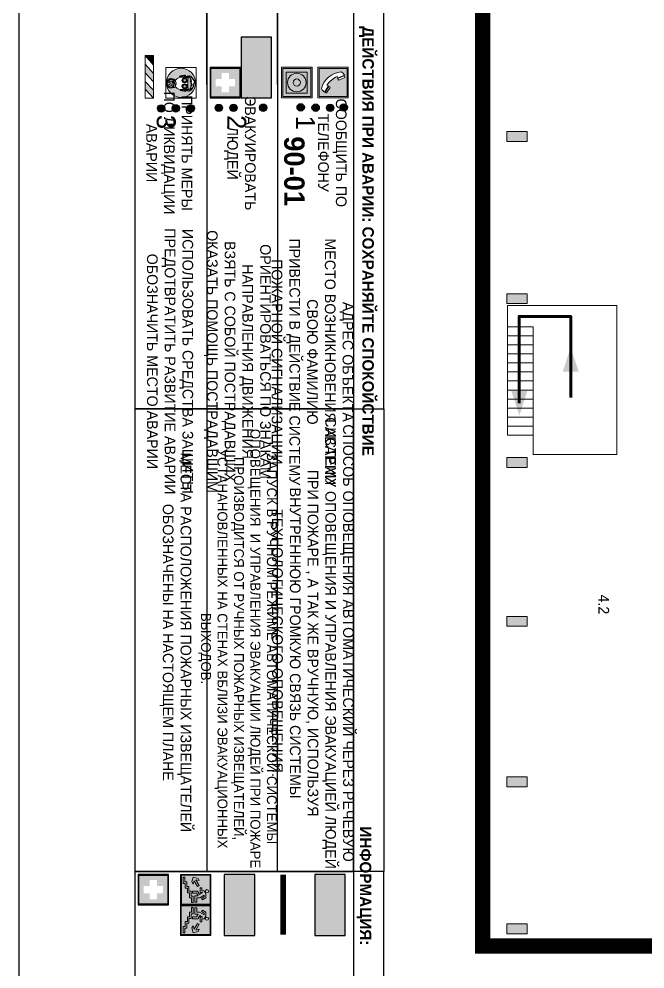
# Model space of a CAD drawing. Header units: millimetres. Extents: x 13810 to 67229, y 12374 to 21950.
# Drawn here: x 30417.2 to 30582, y 14693.5 to 14943.4 of the extents above; entities that cross this region are included whole.
import ezdxf

# ---------------------------------------------------------------- set-up
doc = ezdxf.new("R2010")
doc.units = ezdxf.units.MM
doc.layers.add('План_Штампы', color=7, linetype='Continuous')
doc.styles.add('обычный', font='arial.ttf')

# ---------------------------------------------------------------- blocks, each defined once
blk = doc.blocks.new('A$C38D26F80')
h = blk.add_hatch(color=5)
h.dxf.hatch_style = 1
h.paths.add_polyline_path([(-8.77, -4.48, 1), (-0.19, -4.48, 1)])
h.paths.add_polyline_path([(-6.75, -3.58), (-6.75, -3.31), (-6.62, -3.22), (-6.5, -3.22), (-6.42, -3.3), (-6.39, -3.28), (-6.59, -2.23), (-6.59, -2.01), (-6.38, -1.58), (-4.76, -0.4), (-4.13, -0.79, -0.362848), (-2.1, -2.1, -0.201049), (-2.17, -2.48, 0.085434), (-2.26, -3.13), (-1.9, -3.16), (-2.25, -4.7), (-2.4, -4.59), (-2.43, -4.34), (-2.36, -4.34), (-2.14, -3.34), (-2.47, -3.42), (-2.58, -1.95), (-2.77, -1.58), (-3.58, -1.52), (-3.92, -1.26), (-5.05, -1.73), (-4.87, -1.39), (-5.41, -1.6), (-5.41, -1.46), (-6.13, -1.87), (-6.18, -3.5), (-6.56, -3.47), (-6.37, -4.59), (-6.16, -4.43), (-6.16, -4.66), (-6.36, -4.79), (-6.37, -4.8), (-6.51, -4.76)], flags=16)
h.paths.add_polyline_path([(-6.51, -4.76), (-6.36, -4.79), (-6.37, -4.8)], flags=0)
h.paths.add_polyline_path([(-5.92, -2.34, 0.089508), (-2.67, -2.35), (-2.48, -3.88, -0.268602), (-3.4, -6.18, 0.262449), (-5.2, -6.18, -0.268602), (-6.11, -3.88)], flags=16)
edge = h.paths.add_edge_path(flags=16)
edge.add_ellipse((-5.19, -3.41), major_axis=(0, 0.842), ratio=0.848992, start_angle=0, end_angle=360)
edge = h.paths.add_edge_path(flags=0)
edge.add_ellipse((-5.19, -3.39), major_axis=(0, 0.665), ratio=0.853798, start_angle=0, end_angle=360)
edge = h.paths.add_edge_path(flags=0)
edge.add_ellipse((-5.19, -3.4), major_axis=(0, 0.528), ratio=0.864094, start_angle=0, end_angle=360)
edge = h.paths.add_edge_path(flags=16)
edge.add_ellipse((-3.47, -3.4), major_axis=(0, 0.842), ratio=0.848992, start_angle=0, end_angle=360)
h.paths.add_polyline_path([(-3.13, -6.45), (-3.13, -6.84, 0.383174), (-5.57, -6.85), (-5.57, -6.49, -0.369952)], flags=16)
edge = h.paths.add_edge_path(flags=0)
edge.add_ellipse((-3.47, -3.39), major_axis=(0, 0.665), ratio=0.853798, start_angle=0, end_angle=360)
edge = h.paths.add_edge_path(flags=0)
edge.add_ellipse((-3.47, -3.4), major_axis=(0, 0.528), ratio=0.864094, start_angle=0, end_angle=360)
edge = h.paths.add_edge_path(flags=16)
edge.add_ellipse((-4.34, -7.57), major_axis=(-1.48, 0), ratio=0.744955, start_angle=0, end_angle=360)
h.paths.add_polyline_path([(-5.01, -6.85, -1), (-5.15, -6.85, -1)], flags=0)
h.paths.add_polyline_path([(-5.33, -7.14, -1), (-5.47, -7.14, -1)], flags=0)
h.paths.add_polyline_path([(-4.61, -6.71, -1), (-4.74, -6.71, -1)], flags=16)
h.paths.add_polyline_path([(-5.43, -7.51, -1), (-5.57, -7.51, -1)], flags=0)
h.paths.add_polyline_path([(-4.26, -6.67, -1), (-4.4, -6.67, -1)], flags=16)
h.paths.add_polyline_path([(-4.74, -7.14, -1), (-4.88, -7.14, -1)], flags=0)
h.paths.add_polyline_path([(-4.93, -7.43, -1), (-5.07, -7.43, -1)], flags=0)
h.paths.add_polyline_path([(-4.41, -7.07, -1), (-4.54, -7.07, -1)], flags=0)
h.paths.add_polyline_path([(-5.33, -7.87, -1), (-5.46, -7.87, -1)], flags=0)
h.paths.add_polyline_path([(-3.8, -6.71, -1), (-3.94, -6.71, -1)], flags=16)
h.paths.add_polyline_path([(-4.85, -7.78, -1), (-4.98, -7.78, -1)], flags=0)
h.paths.add_polyline_path([(-3.96, -7.14, -1), (-4.1, -7.14, -1)], flags=0)
h.paths.add_polyline_path([(-4.33, -7.53, -1), (-4.47, -7.53, -1)], flags=0)
h.paths.add_polyline_path([(-5.09, -8.12, -1), (-5.23, -8.12, -1)], flags=0)
h.paths.add_polyline_path([(-3.5, -6.94, -1), (-3.64, -6.94, -1)], flags=0)
h.paths.add_polyline_path([(-4.54, -7.97, -1), (-4.68, -7.97, -1)], flags=0)
h.paths.add_polyline_path([(-3.66, -7.39, -1), (-3.8, -7.39, -1)], flags=0)
h.paths.add_polyline_path([(-4.73, -8.35, -1), (-4.86, -8.35, -1)], flags=0)
h.paths.add_polyline_path([(-4.09, -7.96, -1), (-4.23, -7.96, -1)], flags=0)
h.paths.add_polyline_path([(-3.77, -7.74, -1), (-3.91, -7.74, -1)], flags=0)
h.paths.add_polyline_path([(-3.22, -7.27, -1), (-3.35, -7.27, -1)], flags=0)
h.paths.add_polyline_path([(-4.34, -8.4, -1), (-4.47, -8.4, -1)], flags=0)
h.paths.add_polyline_path([(-3.16, -7.61, -1), (-3.3, -7.61, -1)], flags=0)
h.paths.add_polyline_path([(-3.9, -8.35, -1), (-4.04, -8.35, -1)], flags=0)
h.paths.add_polyline_path([(-3.32, -7.91, -1), (-3.46, -7.91, -1)], flags=0)
h.paths.add_polyline_path([(-3.55, -8.23, -1), (-3.69, -8.23, -1)], flags=0)
at = {"color": 5, "lineweight": 5}
for p, q in [((-4.48, 0), (-8.96, 0)), ((-8.96, 0), (-8.96, -4.48)), ((-4.48, 0), (0, 0)), ((0, 0), (0, -4.48)), ((-6.59, -2.01), (-6.38, -1.58)), ((-6.59, -2.23), (-6.59, -2.01)), ((-6.39, -3.28), (-6.59, -2.23)), ((-6.38, -1.58), (-4.76, -0.4)), ((-6.13, -1.87), (-6.18, -3.5)), ((-5.41, -1.46), (-6.13, -1.87)), ((-5.92, -2.34), (-6.11, -3.88)), ((-4.87, -1.39), (-5.41, -1.6)), ((-5.41, -1.6), (-5.41, -1.46)), ((-3.92, -1.26), (-5.05, -1.73)), ((-5.05, -1.73), (-4.87, -1.39)), ((-4.76, -0.4), (-4.13, -0.79)), ((-3.58, -1.52), (-3.92, -1.26)), ((-2.77, -1.58), (-3.58, -1.52)), ((-2.58, -1.95), (-2.77, -1.58)), ((-2.67, -2.34), (-2.48, -3.88)), ((-2.47, -3.42), (-2.58, -1.95)), ((-8.96, -8.96), (-8.96, -4.48)), ((-6.75, -3.31), (-6.62, -3.22)), ((-6.75, -3.58), (-6.75, -3.31)), ((-6.51, -4.76), (-6.75, -3.58)), ((-6.62, -3.22), (-6.5, -3.22)), ((-6.18, -3.5), (-6.56, -3.47)), ((-6.56, -3.47), (-6.37, -4.59)), ((-6.37, -4.8), (-6.51, -4.76)), ((-6.5, -3.22), (-6.42, -3.3)), ((-6.42, -3.3), (-6.39, -3.28)), ((-6.37, -4.59), (-6.16, -4.43)), ((-6.16, -4.66), (-6.37, -4.8)), ((-6.16, -4.43), (-6.16, -4.66)), ((-2.14, -3.34), (-2.47, -3.42)), ((-2.43, -4.34), (-2.4, -4.59)), ((-2.43, -4.34), (-2.36, -4.34)), ((-2.4, -4.59), (-2.25, -4.7)), ((-2.36, -4.34), (-2.14, -3.34)), ((-1.9, -3.16), (-2.26, -3.13)), ((-2.25, -4.7), (-1.9, -3.16)), ((0, -8.96), (0, -4.48)), ((-5.57, -6.49), (-5.57, -6.85)), ((-3.13, -6.45), (-3.13, -6.84)), ((-4.48, -8.96), (-8.96, -8.96)), ((-4.48, -8.96), (0, -8.96))]:
    blk.add_line(p, q, dxfattribs=at)
at = {"color": 5}
for p, q in [((-6.59, -2.01), (-6.38, -1.58)), ((-6.59, -2.23), (-6.59, -2.01)), ((-6.39, -3.28), (-6.59, -2.23)), ((-6.38, -1.58), (-4.76, -0.4)), ((-6.13, -1.87), (-6.18, -3.5)), ((-5.41, -1.46), (-6.13, -1.87)), ((-4.87, -1.39), (-5.41, -1.6)), ((-5.41, -1.6), (-5.41, -1.46)), ((-3.92, -1.26), (-5.05, -1.73)), ((-5.05, -1.73), (-4.87, -1.39)), ((-4.76, -0.4), (-4.13, -0.79)), ((-3.58, -1.52), (-3.92, -1.26)), ((-2.77, -1.58), (-3.58, -1.52)), ((-2.58, -1.95), (-2.77, -1.58)), ((-2.47, -3.42), (-2.58, -1.95)), ((-6.75, -3.31), (-6.62, -3.22)), ((-6.75, -3.58), (-6.75, -3.31)), ((-6.51, -4.76), (-6.75, -3.58)), ((-6.62, -3.22), (-6.5, -3.22)), ((-6.18, -3.5), (-6.56, -3.47)), ((-6.56, -3.47), (-6.37, -4.59)), ((-6.37, -4.8), (-6.51, -4.76)), ((-6.36, -4.79), (-6.51, -4.76)), ((-6.5, -3.22), (-6.42, -3.3)), ((-6.42, -3.3), (-6.39, -3.28)), ((-6.37, -4.59), (-6.16, -4.43)), ((-6.16, -4.66), (-6.37, -4.8)), ((-6.16, -4.66), (-6.36, -4.79)), ((-6.16, -4.43), (-6.16, -4.66)), ((-2.14, -3.34), (-2.47, -3.42)), ((-2.4, -4.59), (-2.43, -4.34)), ((-2.43, -4.34), (-2.36, -4.34)), ((-2.25, -4.7), (-2.4, -4.59)), ((-2.36, -4.34), (-2.14, -3.34)), ((-2.26, -3.13), (-1.9, -3.16)), ((-1.9, -3.16), (-2.25, -4.7))]:
    blk.add_line(p, q, dxfattribs=at)
at = {"color": 5, "lineweight": 5}
for centre, radius in [((-4.48, -4.48), 4.29), ((-5.5, -7.51), 0.0678), ((-5.4, -7.14), 0.0678), ((-5.4, -7.87), 0.0678), ((-5.16, -8.12), 0.0678), ((-5.08, -6.85), 0.0678), ((-5, -7.43), 0.0678), ((-4.91, -7.78), 0.0678), ((-4.81, -7.14), 0.0678), ((-4.79, -8.35), 0.0678), ((-4.67, -6.71), 0.0678), ((-4.61, -7.97), 0.0678), ((-4.47, -7.07), 0.0678), ((-4.4, -7.53), 0.0678), ((-4.4, -8.4), 0.0678), ((-4.33, -6.67), 0.0678), ((-4.16, -7.96), 0.0678), ((-4.03, -7.14), 0.0678), ((-3.97, -8.35), 0.0678), ((-3.87, -6.71), 0.0678), ((-3.84, -7.74), 0.0678), ((-3.73, -7.39), 0.0678), ((-3.62, -8.23), 0.0678), ((-3.57, -6.94), 0.0678), ((-3.39, -7.91), 0.0678), ((-3.28, -7.27), 0.0678), ((-3.23, -7.61), 0.0678)]:
    blk.add_circle(centre, radius, dxfattribs=at)
for centre, radius, start, end in [((-4.28, 6.66), 9.15, 259.6987, 280.1569), ((-0.47, -3.05), 1.79, 161.5846, 182.4584), ((-2.6, -2.2), 0.513, 326.4781, 11.7739), ((-3.66, -4.24), 2.47, 171.573, 231.7124), ((-4.93, -4.24), 2.47, 308.2876, 8.427), ((-4.33, -7.88), 1.87, 50.358, 131.5662), ((-4.34, -8.2), 1.82, 48.4943, 132.3565), ((-4.3, -7.78), 1.83, 60.5889, 119.4111)]:
    blk.add_arc(centre, radius, start, end, dxfattribs=at)
at = {"color": 5}
for centre, radius, start, end in [((-3.89, -2.66), 1.88, 17.387, 97.1599), ((-0.35, -3.07), 1.91, 162.2553, 181.7878), ((-2.6, -2.2), 0.511, 326.3906, 11.8614)]:
    blk.add_arc(centre, radius, start, end, dxfattribs=at)
at = {"color": 5, "lineweight": 5}
for centre, major_axis, ratio in [((-5.19, -3.41), (0, 0.842), 0.848992), ((-5.19, -3.39), (0, 0.665), 0.853798), ((-3.47, -3.4), (0, 0.842), 0.848992), ((-3.47, -3.39), (0, 0.665), 0.853798), ((-5.19, -3.4), (0, 0.528), 0.864094), ((-3.47, -3.4), (0, 0.528), 0.864094), ((-4.34, -7.57), (-1.48, 0), 0.744955)]:
    blk.add_ellipse(centre, major_axis=major_axis, ratio=ratio, dxfattribs=at)
blk = doc.blocks.new('A$C47DD6509')
at = {"lineweight": 5}
for points in [[(-8.69, 0), (-11.19, 0), (-11.19, -2.22)], [(-4.22, 0), (-6.45, 0), (-8.91, -2.22), (-6.61, -2.22)], [(0, 0), (-2.09, 0), (-4.36, -2.22), (-2.29, -2.22)]]:
    blk.add_hatch(color=242, dxfattribs=at).paths.add_polyline_path(points)
at = {"color": 242, "lineweight": 5}
for p, q in [((-11.19, -2.22), (-8.69, 0)), ((-11.19, -2.22), (-11.19, 0)), ((-11.19, 0), (-8.69, 0)), ((-11.19, 0), (0, 0)), ((-8.91, -2.22), (-6.45, 0)), ((-6.61, -2.22), (-4.22, 0)), ((-4.36, -2.22), (-2.09, 0)), ((-2.29, -2.22), (0, 0)), ((0, 0), (0, -2.22)), ((0, -2.22), (-11.19, -2.22))]:
    blk.add_line(p, q, dxfattribs=at)
blk = doc.blocks.new('A$C32E8229D')
at = {"true_color": 0xffffff}
blk.add_hatch(color=7, dxfattribs=at).paths.add_polyline_path([(0, 0), (0, -8), (16, -8), (16, 0)])
h = blk.add_hatch(color=126)
h.paths.add_polyline_path([(0.2, -0.2), (15.8, -0.2), (15.8, -7.8), (0.2, -7.8)])
h.paths.add_polyline_path([(13.49, -2.05), (12.08, -2.05), (11.37, -2.63, 0.162397), (11.29, -2.84), (11.29, -3.63), (10.35, -3.63), (10.35, -4.05), (11.68, -4.05), (11.68, -3.48), (12.26, -4.28), (11.29, -5.1), (11.29, -6.78), (11.85, -6.78), (11.85, -5.44), (12.8, -4.64), (12.8, -5.94), (14.46, -5.94), (14.46, -5.39), (13.45, -5.39), (13.45, -3.97), (12.46, -2.59), (13.15, -2.59), (13.69, -3.34), (14.18, -3)], flags=16)
h.paths.add_polyline_path([(10.74, -1.82, 1), (11.8, -1.82, 1)], flags=16)
h.paths.add_polyline_path([(9.39, -3.59), (5.99, -3.59), (6.56, -3.03), (5.91, -3.03), (5.1, -3.83), (5.91, -4.64), (6.56, -4.64), (5.99, -4.09), (9.39, -4.09)], flags=16)
h.paths.add_polyline_path([(4.29, -1.08), (1.72, -1.08), (1.72, -6.6), (4.29, -6.6)], flags=16)
at = {"color": 126}
blk.add_lwpolyline([(16, -8), (0, -8), (0, 0), (16, 0)], close=True, dxfattribs=at)
blk = doc.blocks.new('A$C18900ED3')
h = blk.add_hatch(color=126)
h.paths.add_polyline_path([(-0.18, -0.18), (-7.02, -0.18), (-7.02, -7.02), (-0.18, -7.02)])
h.paths.add_polyline_path([(-5.89, -4.46), (-5.89, -2.77), (-4.46, -2.77), (-4.46, -1.31), (-2.77, -1.31), (-2.77, -2.77), (-1.33, -2.77), (-1.33, -4.46), (-2.77, -4.46), (-2.77, -5.89), (-4.46, -5.89), (-4.46, -4.46)], flags=16)
at = {"color": 126}
for p, q in [((-7.2, 0), (-7.2, -7.2)), ((0, 0), (-7.2, 0)), ((0, -7.2), (0, 0)), ((-7.02, -7.02), (-7.02, -0.18)), ((-7.02, -0.18), (-0.18, -0.18)), ((-0.18, -0.18), (-0.18, -7.02)), ((-7.2, -7.2), (0, -7.2)), ((-0.18, -7.02), (-7.02, -7.02))]:
    blk.add_line(p, q, dxfattribs=at)
blk = doc.blocks.new('A$C456E1F9C')
at = {"lineweight": 5}
h = blk.add_hatch(color=242, dxfattribs=at)
h.paths.add_polyline_path([(0.51, -1.47), (0.51, -13.26), (12.29, -13.26), (12.29, -1.47)])
h.paths.add_polyline_path([(5.42, -4.95, -0.254479), (4.78, -5.4), (3.52, -2.53, -0.209735), (4.23, -2.4)], flags=16)
h.paths.add_polyline_path([(8.53, -8.6), (10.87, -10.17), (10.54, -10.76), (8.03, -9.13, -0.192251)], flags=16)
h.paths.add_polyline_path([(4.61, -5.49, 0.005518), (3.87, -5.72, 0.128647), (7.49, -10.01, 0.00809), (7.83, -9.33), (10.47, -10.97, -0.16736), (8.99, -12.25, -0.327862), (1.95, -3.95, -0.166952), (3.36, -2.62)], flags=16)
at = {"color": 242, "lineweight": 5}
for p, q in [((0, -13.77), (0, -0.97)), ((12.8, -0.97), (0, -0.97)), ((4.61, -5.49), (3.36, -2.62)), ((3.52, -2.53), (4.78, -5.4)), ((4.23, -2.4), (5.42, -4.95)), ((12.8, -13.77), (12.8, -0.97)), ((7.83, -9.33), (10.47, -10.97)), ((8.03, -9.13), (10.54, -10.76)), ((10.81, -10.12), (8.53, -8.6)), ((10.54, -10.76), (10.8, -10.3)), ((10.8, -10.3), (10.81, -10.12)), ((0, -13.77), (12.8, -13.77))]:
    blk.add_line(p, q, dxfattribs=at)
blk.add_lwpolyline([(0.51, -1.47), (12.29, -1.47), (12.29, -13.26), (0.51, -13.26)], close=True, dxfattribs=at)
for centre, radius, start, end in [((4.59, -5.34), 2.99, 114.2845, 152.1974), ((11.12, -3.31), 9.19, 183.9915, 256.6009), ((4.02, -3.27), 0.891, 76.3284, 123.7092), ((14.98, -39.1), 35.17, 107.1487, 108.4135), ((13.86, -0.94), 11.08, 205.5536, 234.8762), ((4.68, -4.59), 0.824, 276.9621, 334.0723), ((-13.31, 0.8), 23.44, 332.5487, 334.4027), ((8.94, -9.5), 0.989, 114.4092, 157.9388), ((7.87, -9.46), 3, 291.9291, 329.9329)]:
    blk.add_arc(centre, radius, start, end, dxfattribs=at)
blk = doc.blocks.new('A$C54414219')
at = {"true_color": 0xffffff}
h = blk.add_hatch(color=7, dxfattribs=at)
h.paths.add_polyline_path([(2.39, -9.45), (2.39, -18.3), (11.23, -18.3), (11.23, -9.45)], flags=0)
h.paths.add_polyline_path([(10.71, -13.87, -1), (2.92, -13.87, -1)], flags=0)
h.paths.add_polyline_path([(8.3, -13.87, -1), (5.33, -13.87, -1)], flags=0)
h.paths.add_polyline_path([(0.41, -7.47), (0.41, -20.27), (13.21, -20.27), (13.21, -7.47)])
h.paths.add_polyline_path([(0.92, -19.77), (12.71, -19.77), (12.71, -7.98), (0.92, -7.98)], flags=16)
h.paths.add_polyline_path([(11.23, -9.45), (11.23, -18.3), (2.39, -18.3), (2.39, -9.45)], flags=0)
at = {"lineweight": 5}
h = blk.add_hatch(color=242, dxfattribs=at)
h.paths.add_polyline_path([(12.71, -7.98), (0.92, -7.98), (0.92, -19.77), (12.71, -19.77)])
h.paths.add_polyline_path([(11.23, -18.3), (2.39, -18.3), (2.39, -9.45), (11.23, -9.45)], flags=16)
h.paths.add_polyline_path([(10.71, -13.87, -1), (2.92, -13.87, -1)], flags=0)
h.paths.add_polyline_path([(8.3, -13.87, -1), (5.33, -13.87, -1)], flags=0)
at = {"true_color": 0xffffff}
h = blk.add_hatch(color=7, dxfattribs=at)
h.paths.add_polyline_path([(2.39, -9.45), (2.39, -18.3), (11.23, -18.3), (11.23, -9.45)])
h.paths.add_polyline_path([(10.71, -13.87, -1), (2.92, -13.87, -1)], flags=16)
h.paths.add_polyline_path([(8.3, -13.87, -1), (5.33, -13.87, -1)], flags=0)
at = {"lineweight": 5}
h = blk.add_hatch(color=242, dxfattribs=at)
h.paths.add_polyline_path([(2.92, -13.87, 1), (10.71, -13.87, 1)])
h.paths.add_polyline_path([(8.3, -13.87, -1), (5.33, -13.87, -1)], flags=16)
at = {"color": 242, "lineweight": 5}
for p, q in [((0.41, -20.27), (0.41, -7.47)), ((0.41, -7.47), (13.21, -7.47)), ((0.41, -7.47), (13.21, -7.47)), ((13.21, -20.27), (13.21, -7.47)), ((0.41, -20.27), (13.21, -20.27))]:
    blk.add_line(p, q, dxfattribs=at)
for points in [[(0.92, -7.98), (12.71, -7.98), (12.71, -19.77), (0.92, -19.77)], [(2.39, -9.45), (11.23, -9.45), (11.23, -18.3), (2.39, -18.3)]]:
    blk.add_lwpolyline(points, close=True, dxfattribs=at)
for radius in [3.89, 1.49]:
    blk.add_circle((6.81, -13.87), radius, dxfattribs=at)
blk = doc.blocks.new('A$C7B4425F7')
at = {"true_color": 0xffffff}
blk.add_hatch(color=7, dxfattribs=at).paths.add_polyline_path([(0, 0), (-16, 0), (-16, -8), (0, -8)])
h = blk.add_hatch(color=126)
h.paths.add_polyline_path([(-0.2, -0.2), (-15.8, -0.2), (-15.8, -7.8), (-0.2, -7.8)])
h.paths.add_polyline_path([(-11.76, -2.03), (-11.76, -3.66), (-11.17, -3.66, -0.568275), (-11.17, -6.18), (-12.58, -6.18), (-12.58, -2.03)], flags=16)
h.paths.add_polyline_path([(-13.33, -4.12, -0.495768), (-13.59, -6.18), (-15.03, -6.18), (-15.03, -2.03), (-13.59, -2.03, -0.487973)], flags=16)
h.paths.add_polyline_path([(-10.25, -2.03), (-9.48, -2.03), (-9.48, -6.18), (-10.25, -6.18)], flags=16)
h.paths.add_polyline_path([(-13.84, -3.69), (-14.24, -3.69), (-14.24, -3.03), (-13.9, -3.03, -0.692621)], flags=0)
h.paths.add_polyline_path([(-9.15, -2.03), (-8.4, -2.03), (-8.04, -3.07), (-7.68, -2.03), (-6.93, -2.03), (-7.64, -4.1), (-6.93, -6.18), (-7.68, -6.18), (-8.04, -5.14), (-8.4, -6.18), (-9.15, -6.18), (-8.44, -4.1)], flags=16)
h.paths.add_polyline_path([(-11.76, -4.46), (-11.42, -4.46, -0.692621), (-11.36, -5.12), (-11.76, -5.12)], flags=0)
h.paths.add_polyline_path([(-13.9, -5.2), (-14.24, -5.2), (-14.24, -4.55), (-13.84, -4.55, -0.708038)], flags=0)
edge = h.paths.add_edge_path(flags=16)
edge.add_ellipse((-5.51, -4.08), major_axis=(0, 2.05), ratio=0.586184, start_angle=0, end_angle=360)
edge = h.paths.add_edge_path(flags=0)
edge.add_ellipse((-5.51, -4.08), major_axis=(0, 1.14), ratio=0.454828, start_angle=0, end_angle=360)
h.paths.add_polyline_path([(-4.13, -4.96, 0.377264), (-3.48, -4.52, 0.0555), (-3.16, -2.03), (-1.66, -2.03), (-1.66, -4.96), (-0.96, -4.96), (-0.96, -7.01), (-1.75, -7.01), (-1.75, -6.18), (-3.3, -6.18), (-3.3, -7.02), (-4.13, -7.02)], flags=16)
h.paths.add_polyline_path([(-2.73, -2.91), (-2.28, -2.91), (-2.28, -4.96), (-3.05, -4.96, 0.079136)], flags=0)
at = {"color": 126}
blk.add_lwpolyline([(-16, -8), (0, -8), (0, 0), (-16, 0)], close=True, dxfattribs=at)
blk = doc.blocks.new('вниз 3')
at = {"lineweight": 0, "true_color": 0xffffff}
h = blk.add_hatch(color=7, dxfattribs=at)
h.dxf.hatch_style = 1
h.paths.add_polyline_path([(40997.5, -4475.69), (40997.25, -4475.28), (40995.76, -4476.15), (40995.97, -4475.23), (40995.39, -4475.56), (40995.05, -4476.83), (40996.33, -4477.17), (40996.91, -4476.83), (40996, -4476.55)], flags=0)
h.paths.add_polyline_path([(40999.81, -4473.95), (41000.22, -4473.95), (41000.64, -4474.67), (41001.03, -4474.43), (41000.46, -4473.49), (41000.42, -4473.49), (40999.43, -4473.49), (40998.68, -4473.92), (40998.68, -4474.57), (40997.88, -4474.57), (40997.88, -4475), (40999.14, -4475), (40999.14, -4474.43), (40999.14, -4474.38), (40999.59, -4475.15), (40998.72, -4475.67), (40998.72, -4477.06), (40999.24, -4477.06), (40999.24, -4475.96), (40999.95, -4475.56), (40999.95, -4476.43), (41001.61, -4476.43), (41001.61, -4475.88), (41000.47, -4475.88), (41000.47, -4475.12)], flags=0)
h.paths.add_polyline_path([(40999.2, -4473.24, 1), (40998.35, -4473.24, 1)], flags=0)
h.paths.add_polyline_path([(41000.46, -4477.26), (41001.69, -4477.26), (41001.69, -4476.84), (41000.03, -4476.84), (41000.03, -4477.39), (40998.78, -4477.39), (40998.78, -4477.95), (40997.53, -4477.95), (40997.53, -4478.5), (40996.29, -4478.5), (40996.29, -4479.06), (40995.05, -4479.06), (40995.05, -4479.48), (40995.29, -4479.48), (40996.72, -4479.48), (40996.72, -4478.92), (40997.97, -4478.92), (40997.97, -4478.36), (40999.2, -4478.36), (40999.2, -4477.81), (41000.46, -4477.81)], flags=0)
h.paths.add_polyline_path([(41002.37, -4472.17), (40994.37, -4472.17), (40994.37, -4480.17), (41002.37, -4480.17)])
h.paths.add_polyline_path([(41002.16, -4479.96), (40994.57, -4479.96), (40994.57, -4472.37), (41002.16, -4472.37)], flags=16)
h.paths.add_polyline_path([(41001.61, -4475.88), (41001.61, -4476.43), (40999.95, -4476.43), (40999.95, -4475.56), (40999.24, -4475.96), (40999.24, -4477.06), (40998.72, -4477.06), (40998.72, -4475.67), (40999.59, -4475.15), (40999.14, -4474.38), (40999.14, -4474.43), (40999.14, -4475), (40997.88, -4475), (40997.88, -4474.57), (40998.68, -4474.57), (40998.68, -4473.92), (40999.43, -4473.49), (41000.42, -4473.49), (41000.46, -4473.49), (41001.03, -4474.43), (41000.64, -4474.67), (41000.22, -4473.95), (40999.81, -4473.95), (41000.47, -4475.12), (41000.47, -4475.88)], flags=0)
h.paths.add_polyline_path([(41001.69, -4476.84), (41001.69, -4477.26), (41000.46, -4477.26), (41000.46, -4477.81), (40999.2, -4477.81), (40999.2, -4478.36), (40997.97, -4478.36), (40997.97, -4478.92), (40996.72, -4478.92), (40996.72, -4479.48), (40995.05, -4479.48), (40995.05, -4479.06), (40996.29, -4479.06), (40996.29, -4478.5), (40997.53, -4478.5), (40997.53, -4477.95), (40998.78, -4477.95), (40998.78, -4477.39), (41000.03, -4477.39), (41000.03, -4476.84)], flags=0)
h.paths.add_polyline_path([(40998.35, -4473.24, -1), (40999.2, -4473.24, -1)], flags=0)
h.paths.add_polyline_path([(40997.5, -4475.69), (40996, -4476.55), (40996.91, -4476.83), (40996.33, -4477.17), (40995.05, -4476.83), (40995.39, -4475.56), (40995.97, -4475.23), (40995.76, -4476.15), (40997.25, -4475.28)], flags=0)
at = {"lineweight": 0}
h = blk.add_hatch(color=126, dxfattribs=at)
h.dxf.hatch_style = 1
h.paths.add_polyline_path([(41002.16, -4472.37), (40994.57, -4472.37), (40994.57, -4479.96), (41002.16, -4479.96)])
h.paths.add_polyline_path([(40995.97, -4475.23), (40995.76, -4476.15), (40997.25, -4475.28), (40997.5, -4475.69), (40996, -4476.55), (40996.91, -4476.83), (40996.33, -4477.17), (40995.05, -4476.83), (40995.39, -4475.56)], flags=16)
h.paths.add_polyline_path([(40997.88, -4474.57), (40998.68, -4474.57), (40998.68, -4473.92), (40999.43, -4473.49), (41000.42, -4473.49), (41000.46, -4473.49), (41001.03, -4474.43), (41000.64, -4474.67), (41000.22, -4473.95), (40999.81, -4473.95), (41000.47, -4475.12), (41000.47, -4475.88), (41001.61, -4475.88), (41001.61, -4476.43), (40999.95, -4476.43), (40999.95, -4475.56), (40999.24, -4475.96), (40999.24, -4477.06), (40998.72, -4477.06), (40998.72, -4475.67), (40999.59, -4475.15), (40999.14, -4474.38), (40999.14, -4474.43), (40999.14, -4475), (40997.88, -4475)], flags=16)
h.paths.add_polyline_path([(40998.35, -4473.24, -1), (40999.2, -4473.24, -1)], flags=16)
h.paths.add_polyline_path([(40997.53, -4477.95), (40998.78, -4477.95), (40998.78, -4477.39), (41000.03, -4477.39), (41000.03, -4476.84), (41001.69, -4476.84), (41001.69, -4477.26), (41000.46, -4477.26), (41000.46, -4477.81), (40999.2, -4477.81), (40999.2, -4478.36), (40997.97, -4478.36), (40997.97, -4478.92), (40996.72, -4478.92), (40996.72, -4479.48), (40995.05, -4479.48), (40995.05, -4479.06), (40996.29, -4479.06), (40996.29, -4478.5), (40997.53, -4478.5)], flags=16)
at = {"lineweight": 0, "true_color": 0xffffff}
h = blk.add_hatch(color=7, dxfattribs=at)
h.dxf.hatch_style = 1
h.paths.add_polyline_path([(40999.2, -4473.24, 1), (40998.35, -4473.24, 1)])
h.paths.add_polyline_path([(40999.81, -4473.95), (41000.22, -4473.95), (41000.64, -4474.67), (41001.03, -4474.43), (41000.46, -4473.49), (41000.42, -4473.49), (40999.43, -4473.49), (40998.68, -4473.92), (40998.68, -4474.57), (40997.88, -4474.57), (40997.88, -4475), (40999.14, -4475), (40999.14, -4474.43), (40999.14, -4474.38), (40999.59, -4475.15), (40998.72, -4475.67), (40998.72, -4477.06), (40999.24, -4477.06), (40999.24, -4475.96), (40999.95, -4475.56), (40999.95, -4476.43), (41001.61, -4476.43), (41001.61, -4475.88), (41000.47, -4475.88), (41000.47, -4475.12)])
h.paths.add_polyline_path([(40999.2, -4477.81), (41000.46, -4477.81), (41000.46, -4477.26), (41001.69, -4477.26), (41001.69, -4476.84), (41000.03, -4476.84), (41000.03, -4477.39), (40998.78, -4477.39), (40998.78, -4477.95), (40997.53, -4477.95), (40997.53, -4478.5), (40996.29, -4478.5), (40996.29, -4479.06), (40995.05, -4479.06), (40995.05, -4479.48), (40995.29, -4479.48), (40996.72, -4479.48), (40996.72, -4478.92), (40997.97, -4478.92), (40997.97, -4478.36), (40999.2, -4478.36)])
h.paths.add_polyline_path([(40997.5, -4475.69), (40997.25, -4475.28), (40995.76, -4476.15), (40995.97, -4475.23), (40995.39, -4475.56), (40995.05, -4476.83), (40996.33, -4477.17), (40996.91, -4476.83), (40996, -4476.55)])
at = {"color": 126, "lineweight": 0}
for points in [[(40994.37, -4472.17), (41002.37, -4472.17), (41002.37, -4480.17), (40994.37, -4480.17)], [(40994.57, -4472.37), (41002.16, -4472.37), (41002.16, -4479.96), (40994.57, -4479.96)]]:
    blk.add_lwpolyline(points, close=True, dxfattribs=at)
for points in [[(40999.14, -4474.43), (40999.14, -4475), (40997.88, -4475), (40997.88, -4474.57), (40998.68, -4474.57), (40998.68, -4473.92), (40999.43, -4473.49), (41000.42, -4473.49), (41000.46, -4473.49), (41001.03, -4474.43), (41000.64, -4474.67), (41000.22, -4473.95), (40999.81, -4473.95), (41000.47, -4475.12), (41000.47, -4475.88), (41001.61, -4475.88), (41001.61, -4476.43), (40999.95, -4476.43), (40999.95, -4475.56), (40999.24, -4475.96), (40999.24, -4477.06), (40998.72, -4477.06), (40998.72, -4475.67), (40999.59, -4475.15), (40999.14, -4474.38), (40999.14, -4474.43)], [(40995.05, -4476.83), (40995.39, -4475.56), (40995.97, -4475.23), (40995.76, -4476.15), (40997.25, -4475.28), (40997.5, -4475.69), (40996, -4476.55), (40996.91, -4476.83), (40996.33, -4477.17), (40995.05, -4476.83)], [(40995.29, -4479.48), (40995.05, -4479.48), (40995.05, -4479.06), (40996.29, -4479.06), (40996.29, -4478.5), (40997.53, -4478.5), (40997.53, -4477.95), (40998.78, -4477.95), (40998.78, -4477.39), (41000.03, -4477.39), (41000.03, -4476.84), (41001.69, -4476.84), (41001.69, -4477.26), (41000.46, -4477.26), (41000.46, -4477.81), (40999.2, -4477.81), (40999.2, -4478.36), (40997.97, -4478.36), (40997.97, -4478.92), (40996.72, -4478.92), (40996.72, -4479.48), (40995.05, -4479.48)]]:
    blk.add_lwpolyline(points, dxfattribs=at)
blk.add_circle((40998.77, -4473.24), 0.426, dxfattribs=at)
blk = doc.blocks.new('вниз')
at = {"lineweight": 0, "true_color": 0xffffff}
h = blk.add_hatch(color=7, dxfattribs=at)
h.dxf.hatch_style = 1
h.paths.add_polyline_path([(40994.51, -4472.22), (40986.51, -4472.22), (40986.51, -4480.22), (40994.51, -4480.22)])
h.paths.add_polyline_path([(40994.31, -4472.42), (40994.31, -4480.01), (40986.71, -4480.01), (40986.71, -4472.42)], flags=16)
h.paths.add_polyline_path([(40988.43, -4473.53), (40989.43, -4473.53), (40990.19, -4473.96), (40990.19, -4474.6), (40991, -4474.6), (40991, -4475.06), (40989.73, -4475.06), (40989.73, -4474.46), (40989.3, -4475.18), (40990.17, -4475.7), (40990.17, -4477.11), (40989.63, -4477.11), (40989.63, -4476.01), (40988.94, -4475.59), (40988.94, -4476.46), (40988.94, -4476.46), (40987.47, -4476.46), (40987.26, -4476.46), (40987.26, -4475.92), (40988.4, -4475.92), (40988.4, -4475.2), (40989.1, -4473.99), (40988.66, -4473.99), (40988.24, -4474.7), (40987.86, -4474.47), (40988.41, -4473.56)], flags=0)
h.paths.add_polyline_path([(40990.55, -4473.29, -1), (40989.69, -4473.29, -1)], flags=0)
h.paths.add_polyline_path([(40988.85, -4476.89), (40988.85, -4477.43), (40990.1, -4477.43), (40990.1, -4477.99), (40991.34, -4477.99), (40991.34, -4478.54), (40992.59, -4478.54), (40992.59, -4479.09), (40993.83, -4479.09), (40993.83, -4479.52), (40992.17, -4479.52), (40992.17, -4478.97), (40990.91, -4478.97), (40990.91, -4478.41), (40989.68, -4478.41), (40989.68, -4477.86), (40988.43, -4477.86), (40988.43, -4477.31), (40987.6, -4477.31), (40987.18, -4477.31), (40987.18, -4476.89)], flags=0)
h.paths.add_polyline_path([(40991.61, -4475.33), (40993.12, -4476.2), (40992.9, -4475.27), (40993.48, -4475.6), (40993.83, -4476.88), (40992.56, -4477.22), (40991.97, -4476.88), (40992.9, -4476.61), (40991.38, -4475.74), (40991.58, -4475.39)], flags=0)
h.paths.add_polyline_path([(40990.19, -4473.96), (40989.43, -4473.53), (40988.43, -4473.53), (40988.41, -4473.56), (40987.86, -4474.47), (40988.24, -4474.7), (40988.66, -4473.99), (40989.1, -4473.99), (40988.4, -4475.2), (40988.4, -4475.92), (40987.26, -4475.92), (40987.26, -4476.46), (40987.47, -4476.46), (40988.94, -4476.46), (40988.94, -4476.27), (40988.94, -4475.59), (40989.63, -4476.01), (40989.63, -4477.11), (40990.17, -4477.11), (40990.17, -4475.7), (40989.3, -4475.18), (40989.73, -4474.46), (40989.73, -4475.06), (40991, -4475.06), (40991, -4474.6), (40990.19, -4474.6)], flags=0)
h.paths.add_polyline_path([(40990.55, -4473.29, 1), (40989.69, -4473.29, 1)], flags=0)
h.paths.add_polyline_path([(40991.61, -4475.33), (40991.58, -4475.39), (40991.38, -4475.74), (40992.9, -4476.61), (40991.97, -4476.88), (40992.56, -4477.22), (40993.83, -4476.88), (40993.48, -4475.6), (40992.9, -4475.27), (40993.12, -4476.2)], flags=0)
h.paths.add_polyline_path([(40990.1, -4477.43), (40988.85, -4477.43), (40988.85, -4476.89), (40987.18, -4476.89), (40987.18, -4477.31), (40987.6, -4477.31), (40988.43, -4477.31), (40988.43, -4477.86), (40989.68, -4477.86), (40989.68, -4478.41), (40990.91, -4478.41), (40990.91, -4478.97), (40992.17, -4478.97), (40992.17, -4479.52), (40993.83, -4479.52), (40993.83, -4479.09), (40992.59, -4479.09), (40992.59, -4478.54), (40991.34, -4478.54), (40991.34, -4477.99), (40990.1, -4477.99)], flags=0)
at = {"lineweight": 0}
h = blk.add_hatch(color=126, dxfattribs=at)
h.dxf.hatch_style = 1
h.paths.add_polyline_path([(40994.31, -4472.42), (40986.71, -4472.42), (40986.71, -4480.01), (40994.31, -4480.01)])
h.paths.add_polyline_path([(40988.43, -4473.53), (40989.43, -4473.53), (40990.19, -4473.96), (40990.19, -4474.6), (40991, -4474.6), (40991, -4475.06), (40989.73, -4475.06), (40989.73, -4474.46), (40989.3, -4475.18), (40990.17, -4475.7), (40990.17, -4477.11), (40989.63, -4477.11), (40989.63, -4476.01), (40988.94, -4475.59), (40988.94, -4476.46), (40988.94, -4476.46), (40987.47, -4476.46), (40987.26, -4476.46), (40987.26, -4475.92), (40988.4, -4475.92), (40988.4, -4475.2), (40989.1, -4473.99), (40988.66, -4473.99), (40988.24, -4474.7), (40987.86, -4474.47), (40988.41, -4473.56)], flags=16)
h.paths.add_polyline_path([(40990.55, -4473.29, -1), (40989.69, -4473.29, -1)], flags=16)
h.paths.add_polyline_path([(40988.85, -4476.89), (40988.85, -4477.43), (40990.1, -4477.43), (40990.1, -4477.99), (40991.34, -4477.99), (40991.34, -4478.54), (40992.59, -4478.54), (40992.59, -4479.09), (40993.83, -4479.09), (40993.83, -4479.52), (40992.17, -4479.52), (40992.17, -4478.97), (40990.91, -4478.97), (40990.91, -4478.41), (40989.68, -4478.41), (40989.68, -4477.86), (40988.43, -4477.86), (40988.43, -4477.31), (40987.6, -4477.31), (40987.18, -4477.31), (40987.18, -4476.89)], flags=16)
h.paths.add_polyline_path([(40991.61, -4475.33), (40993.12, -4476.2), (40992.9, -4475.27), (40993.48, -4475.6), (40993.83, -4476.88), (40992.56, -4477.22), (40991.97, -4476.88), (40992.9, -4476.61), (40991.38, -4475.74), (40991.58, -4475.39)], flags=16)
at = {"lineweight": 0, "true_color": 0xffffff}
h = blk.add_hatch(color=7, dxfattribs=at)
h.dxf.hatch_style = 1
h.paths.add_polyline_path([(40989.73, -4474.46), (40989.73, -4475.06), (40991, -4475.06), (40991, -4474.6), (40990.19, -4474.6), (40990.19, -4473.96), (40989.43, -4473.53), (40988.43, -4473.53), (40988.41, -4473.56), (40987.86, -4474.47), (40988.24, -4474.7), (40988.66, -4473.99), (40989.1, -4473.99), (40988.4, -4475.2), (40988.4, -4475.92), (40987.26, -4475.92), (40987.26, -4476.46), (40987.47, -4476.46), (40988.94, -4476.46), (40988.94, -4475.59), (40989.63, -4476.01), (40989.63, -4477.11), (40990.17, -4477.11), (40990.17, -4475.7), (40989.3, -4475.18)])
h.paths.add_polyline_path([(40989.69, -4473.29, 1), (40990.55, -4473.29, 1)])
h.paths.add_polyline_path([(40991.61, -4475.33), (40991.58, -4475.39), (40991.38, -4475.74), (40992.9, -4476.61), (40991.97, -4476.88), (40992.56, -4477.22), (40993.83, -4476.88), (40993.48, -4475.6), (40992.9, -4475.27), (40993.12, -4476.2)])
h.paths.add_polyline_path([(40990.1, -4477.43), (40988.85, -4477.43), (40988.85, -4476.89), (40987.18, -4476.89), (40987.18, -4477.31), (40987.6, -4477.31), (40988.43, -4477.31), (40988.43, -4477.86), (40989.68, -4477.86), (40989.68, -4478.41), (40990.91, -4478.41), (40990.91, -4478.97), (40992.17, -4478.97), (40992.17, -4479.52), (40993.83, -4479.52), (40993.83, -4479.09), (40992.59, -4479.09), (40992.59, -4478.54), (40991.34, -4478.54), (40991.34, -4477.99), (40990.1, -4477.99)])
at = {"color": 126, "lineweight": 0}
for points in [[(40986.51, -4472.22), (40994.51, -4472.22), (40994.51, -4480.22), (40986.51, -4480.22)], [(40986.71, -4472.42), (40994.31, -4472.42), (40994.31, -4480.01), (40986.71, -4480.01)]]:
    blk.add_lwpolyline(points, close=True, dxfattribs=at)
for points in [[(40987.47, -4476.46), (40987.26, -4476.46), (40987.26, -4475.92), (40988.4, -4475.92), (40988.4, -4475.2), (40989.1, -4473.99), (40988.66, -4473.99), (40988.24, -4474.7), (40987.86, -4474.47), (40988.41, -4473.56), (40988.43, -4473.53), (40989.43, -4473.53), (40990.19, -4473.96), (40990.19, -4474.6), (40991, -4474.6), (40991, -4475.06), (40989.73, -4475.06), (40989.73, -4474.46), (40989.3, -4475.18), (40990.17, -4475.7), (40990.17, -4477.11), (40989.63, -4477.11), (40989.63, -4476.01), (40988.94, -4475.59), (40988.94, -4476.46)], [(40987.6, -4477.31), (40987.18, -4477.31), (40987.18, -4476.89), (40988.85, -4476.89), (40988.85, -4477.43), (40990.1, -4477.43), (40990.1, -4477.99), (40991.34, -4477.99), (40991.34, -4478.54), (40992.59, -4478.54), (40992.59, -4479.09), (40993.83, -4479.09), (40993.83, -4479.52), (40992.17, -4479.52), (40992.17, -4478.97), (40990.91, -4478.97), (40990.91, -4478.41), (40989.68, -4478.41), (40989.68, -4477.86), (40988.43, -4477.86), (40988.43, -4477.31), (40987.6, -4477.31)], [(40987.47, -4476.46), (40988.94, -4476.46), (40988.94, -4476.27)], [(40991.58, -4475.39), (40991.38, -4475.74), (40992.9, -4476.61), (40991.97, -4476.88), (40992.56, -4477.22), (40993.83, -4476.88), (40993.48, -4475.6), (40992.9, -4475.27), (40993.12, -4476.2), (40991.61, -4475.33), (40991.58, -4475.39)]]:
    blk.add_lwpolyline(points, dxfattribs=at)
blk.add_circle((40990.12, -4473.29), 0.432, dxfattribs=at)

msp = doc.modelspace()

# ---------------------------------------------------------------- hatches: boundary and pattern name
at = {"lineweight": 0}
h = msp.add_hatch(color=256, dxfattribs=at)
h.dxf.hatch_style = 1
h.paths.add_polyline_path([(30469.79, 14921.03, 1), (30469.79, 14919.09, 1)])
h = msp.add_hatch(color=256, dxfattribs=at)
h.dxf.hatch_style = 1
h.paths.add_polyline_path([(30473.69, 14921.02, 1), (30473.69, 14919.09, 1)])
h = msp.add_hatch(color=256, dxfattribs=at)
h.dxf.hatch_style = 1
h.paths.add_polyline_path([(30481.47, 14921.06, 1), (30481.47, 14919.13, 1)])
h = msp.add_hatch(color=256, dxfattribs=at)
h.dxf.hatch_style = 1
h.paths.add_polyline_path([(30491.36, 14921.14, 1), (30491.36, 14919.21, 1)])
h = msp.add_hatch(color=256, dxfattribs=at)
h.dxf.hatch_style = 1
h.paths.add_polyline_path([(30495.29, 14921.06, 1), (30495.29, 14919.13, 1)])
h = msp.add_hatch(color=256, dxfattribs=at)
h.dxf.hatch_style = 1
h.paths.add_polyline_path([(30499.1, 14921.02, 1), (30499.1, 14919.09, 1)])
h = msp.add_hatch(color=256, dxfattribs=at)
h.dxf.hatch_style = 1
h.paths.add_polyline_path([(30502.68, 14921.13, 1), (30502.68, 14919.19, 1)])
h = msp.add_hatch(color=256, dxfattribs=at)
h.dxf.hatch_style = 1
h.paths.add_polyline_path([(30454.65, 14920.87, 1), (30454.65, 14918.94, 1)])
h = msp.add_hatch(color=256, dxfattribs=at)
h.dxf.hatch_style = 1
h.paths.add_polyline_path([(30458.49, 14920.87, 1), (30458.49, 14918.94, 1)])
h = msp.add_hatch(color=256, dxfattribs=at)
h.dxf.hatch_style = 1
h.paths.add_polyline_path([(30462.43, 14920.87, 1), (30462.43, 14918.94, 1)])
h = msp.add_hatch(color=256, dxfattribs=at)
h.dxf.hatch_style = 1
h.paths.add_polyline_path([(30545.59, 14913.82), (30545.59, 14911.22), (30550.98, 14911.22), (30550.98, 14913.82)])
h = msp.add_hatch(color=256, dxfattribs=at)
h.dxf.hatch_style = 1
h.paths.add_polyline_path([(30545.59, 14871.14), (30545.59, 14868.53), (30550.98, 14868.53), (30550.98, 14871.14)])
h = msp.add_hatch(color=256, dxfattribs=at)
h.dxf.hatch_style = 1
h.paths.add_polyline_path([(30545.59, 14828.05), (30545.59, 14825.45), (30550.98, 14825.45), (30550.98, 14828.05)])
h = msp.add_hatch(color=256, dxfattribs=at)
h.dxf.hatch_style = 1
h.paths.add_polyline_path([(30545.59, 14786.23), (30545.59, 14783.63), (30550.98, 14783.63), (30550.98, 14786.23)])
h = msp.add_hatch(color=256, dxfattribs=at)
h.dxf.hatch_style = 1
h.paths.add_polyline_path([(30545.59, 14743.99), (30545.59, 14741.38), (30550.98, 14741.38), (30550.98, 14743.99)])
h = msp.add_hatch(color=256, dxfattribs=at)
h.dxf.hatch_style = 1
h.paths.add_polyline_path([(30545.59, 14705.35), (30545.59, 14702.75), (30550.98, 14702.75), (30550.98, 14705.35)])

# ---------------------------------------------------------------- linework, layer by layer
at = {"color": 126, "true_color": 0x008754}
msp.add_lwpolyline([(30817.22, 15149.86), (30817.22, 14549.86), (30417.22, 14549.86), (30417.22, 15149.86)], close=True, dxfattribs=at)
at = {"lineweight": 100, "const_width": 4}
msp.add_lwpolyline([(30716.06, 14752.67), (30716.06, 14699.52), (30539.27, 14699.52), (30539.27, 15082.99), (30716.06, 15082.99), (30716.06, 14752.67)], dxfattribs=at)
for points in [[(30505.22, 14984.61), (30505.22, 14840.84), (30447.82, 14840.84), (30447.82, 14984.61)], [(30505.22, 14984.61), (30505.22, 14840.84), (30513.27, 14840.84), (30513.27, 14984.61)], [(30513.27, 14840.84), (30513.27, 14719.12), (30447.82, 14719.12), (30447.82, 14840.84)], [(30485.22, 14719.12), (30485.22, 14840.84), (30466.65, 14840.84), (30466.65, 14719.12)], [(30505.22, 14840.84), (30505.22, 14719.12), (30485.22, 14719.12), (30485.22, 14840.84)], [(30513.27, 14840.84), (30513.27, 14719.12), (30505.22, 14719.12), (30505.22, 14840.84)], [(30505.22, 14719.12), (30505.22, 14575.35), (30447.82, 14575.35), (30447.82, 14719.12)], [(30505.22, 14719.12), (30505.22, 14575.35), (30513.27, 14575.35), (30513.27, 14719.12)]]:
    msp.add_lwpolyline(points, close=True)
for points in [[(30466.65, 14926.19), (30466.65, 14984.61), (30466.65, 14840.84)], [(30485.22, 14926.19), (30485.22, 14984.61), (30485.22, 14840.84)]]:
    msp.add_lwpolyline(points)
at = {"lineweight": 0}
for points in [[(30545.59, 14911.22), (30545.59, 14913.82), (30550.98, 14913.82), (30550.98, 14911.22)], [(30545.59, 14868.53), (30545.59, 14871.14), (30550.98, 14871.14), (30550.98, 14868.53)], [(30545.82, 14860.05), (30545.82, 14862.42), (30552.58, 14862.42), (30552.58, 14860.05)], [(30545.82, 14857.67), (30545.82, 14860.05), (30552.58, 14860.05), (30552.58, 14857.67)], [(30545.82, 14855.3), (30545.82, 14857.67), (30552.58, 14857.67), (30552.58, 14855.3)], [(30545.82, 14852.92), (30545.82, 14855.3), (30552.58, 14855.3), (30552.58, 14852.92)], [(30545.82, 14850.55), (30545.82, 14852.92), (30552.58, 14852.92), (30552.58, 14850.55)], [(30545.82, 14848.18), (30545.82, 14850.55), (30552.58, 14850.55), (30552.58, 14848.18)], [(30545.82, 14845.8), (30545.82, 14848.18), (30552.58, 14848.18), (30552.58, 14845.8)], [(30545.82, 14843.43), (30545.82, 14845.8), (30552.58, 14845.8), (30552.58, 14843.43)], [(30545.82, 14841.05), (30545.82, 14843.43), (30552.58, 14843.43), (30552.58, 14841.05)], [(30545.82, 14838.68), (30545.82, 14841.05), (30552.58, 14841.05), (30552.58, 14838.68)], [(30545.82, 14836.3), (30545.82, 14838.68), (30552.58, 14838.68), (30552.58, 14836.3)], [(30545.82, 14833.93), (30545.82, 14836.3), (30552.58, 14836.3), (30552.58, 14833.93)], [(30545.59, 14825.45), (30545.59, 14828.05), (30550.98, 14828.05), (30550.98, 14825.45)], [(30545.59, 14783.63), (30545.59, 14786.23), (30550.98, 14786.23), (30550.98, 14783.63)], [(30545.59, 14741.38), (30545.59, 14743.99), (30550.98, 14743.99), (30550.98, 14741.38)], [(30545.59, 14702.75), (30545.59, 14705.35), (30550.98, 14705.35), (30550.98, 14702.75)]]:
    msp.add_lwpolyline(points, close=True, dxfattribs=at)
msp.add_lwpolyline([(30552.58, 14861.56), (30552.58, 14828.82), (30574.53, 14828.82), (30574.53, 14868.05), (30545.82, 14868.05), (30545.82, 14833.93)], dxfattribs=at)
at = {"color": 126, "lineweight": 100, "true_color": 0x008754}
msp.add_lwpolyline([(30562.43, 14843.79), (30562.43, 14865.16), (30548.86, 14865.16), (30548.86, 14842.34)], dxfattribs=at)
at = {"color": 126, "lineweight": 80, "true_color": 0x008754, "const_width": 1.5}
msp.add_lwpolyline([(30486.71, 14702.51), (30486.71, 14718.31)], dxfattribs=at)
for centre in [(30469.79, 14920.06), (30473.69, 14920.05), (30481.47, 14920.09), (30491.36, 14920.18), (30495.29, 14920.09), (30499.1, 14920.06), (30502.68, 14920.16), (30454.65, 14919.9), (30458.49, 14919.91), (30462.43, 14919.9)]:
    msp.add_circle(centre, 0.966)
at = {"layer": 'План_Штампы', "color": 126, "true_color": 0x008754}
for points in [[(30564.54, 14850.59), (30560.33, 14850.6), (30562.41, 14857.06)], [(30546.79, 14845.56), (30551, 14845.55), (30548.92, 14839.09)]]:
    msp.add_solid(points, dxfattribs=at)

# ---------------------------------------------------------------- block references
at = {"xscale": -1, "rotation": 270}
msp.add_blockref('A$C32E8229D', (30483.69, 14922.65), dxfattribs=at)
at = {"color": 242, "true_color": 0xc1121c, "rotation": 270}
msp.add_blockref('A$C47DD6509', (30452.66, 14922.63), dxfattribs=at)
at = {"rotation": 270}
for name, p, xscale, yscale, zscale in [('A$C38D26F80', (30463.87, 14922.63), 0.8928571427240968, 0.8928571427240968, 0.8928571427240968), ('A$C18900ED3', (30475.54, 14922.65), 1.111111111007631, 1.111111111007631, 1.111111111007631), ('A$C54414219', (30499.01, 14930.97), 0.625, 0.625, 0.625), ('A$C456E1F9C', (30504.5, 14930.72), 0.625, 0.625, 0.625), ('A$C18900ED3', (30456.59, 14710.31), 1.111111111007631, 1.111111111007631, 1.111111111007631)]:
    msp.add_blockref(name, p, dxfattribs=dict(at, xscale=xscale, yscale=yscale, zscale=zscale))
at = {"color": 126, "true_color": 0x008754, "rotation": 270}
for name, p in [('вниз 3', (34939.91, 55712.68)), ('вниз', (34939.95, 55696.82)), ('вниз', (34939.95, 55696.82))]:
    msp.add_blockref(name, p, dxfattribs=at)
at = {"layer": 'План_Штампы', "color": 126, "true_color": 0x008754, "xscale": -1, "rotation": 270}
msp.add_blockref('A$C32E8229D', (30479.25, 14702.31), dxfattribs=at)
at = {"layer": 'План_Штампы', "rotation": 270}
msp.add_blockref('A$C7B4425F7', (30503.08, 14702.31), dxfattribs=at)

# ---------------------------------------------------------------- texts
at = {"lineweight": 0, "attachment_point": 5, "rotation": 270, "style": 'обычный'}
for s, insert, char_height, width in [('{\\fProxima Nova Rg|b1|i0|c204|p2;ДЕЙСТВИЯ ПРИ АВАРИИ: СОХРАНЯЙТЕ СПОКОЙСТВИЕ\\H1.6644x; }', (30508.67, 14884.99), 3, 175.1736), ('{\\fProxima Nova Rg|b0|i0|c204|p2;ПРИНЯТЬ МЕРЫ \\PПО ЛИКВИДАЦИИ \\PАВАРИИ}', (30456.77, 14908.16), 2.8, 126.6484), ('{\\fProxima Nova Rg|b0|i0|c204|p2;ЭВАКУИРОВАТЬ \\PЛЮДЕЙ}', (30475.35, 14908.12), 2.8, 126.6484), ('{\\fProxima Nova Rg|b0|i0|c204|p2;СООБЩИТЬ ПО \\PТЕЛЕФОНУ}', (30499.67, 14908.22), 2.8, 126.6484), ('{\\fProxima Nova Rg|b0|i0|c204|p2;3\\H1.1967x; }', (30455.94, 14916.33), 5, 126.6484), ('{\\fProxima Nova Rg|b0|i0|c204|p2;2\\H1.1967x; }', (30474.52, 14916.27), 5, 126.6484), ('{\\fProxima Nova Rg|b0|i0|c204|p2;1\\H1.1667x; }', (30492.6, 14916.12), 5, 126.6484), ('{\\fProxima Nova Rg|b1|i0|c204|p2;\\H1.0714x;90-01\\fProxima Nova Rg|b0|i0|c204|p2;\\H0.93331x; \\H1.3449x; }', (30489.66, 14903.39), 5, 126.6484), ('\\pi-8.4,l8.4,t8.4;{\\fProxima Nova Rg|b0|i0|c204|p2;ИСПОЛЬЗОВАТЬ СРЕДСТВА ЗАЩИТЫ \\PПРЕДОТВРАТИТЬ РАЗВИТИЕ АВАРИИ\\PОБОЗНАЧИТЬ МЕСТО АВАРИИ}', (30456.96, 14853.34), 2.8, 126.6484), ('\\pi-8.4,l8.4,t8.4;{\\fProxima Nova Rg|b0|i0|c204|p2;ОРИЕНТИРОВАТЬСЯ ПО ЗНАКАМ \\PНАПРАВЛЕНИЯ ДВИЖЕНИЯ\\PВЗЯТЬ С СОБОЙ ПОСТРАДАВШИХ\\PОКАЗАТЬ ПОМОЩЬ ПОСТРАДАВШИМ}', (30474.69, 14853.28), 2.8, 126.6484), ('\\pi-8.4,l8.4,t8.4;{\\fProxima Nova Rg|b0|i0|c204|p2;АДРЕС ОБЪЕКТА\\PМЕСТО ВОЗНИКНОВЕНИЯ АВАРИИ\\PСВОЮ ФАМИЛИЮ\\PПРИВЕСТИ В ДЕЙСТВИЕ СИСТЕМУ \\PПОЖАРНОЙ СИГНАЛИЗАЦИИ}', (30494.05, 14853.21), 2.8, 126.6484), ('{\\fProxima Nova Rg|b0|i0|c204|p2;СПОСОБ ОПОВЕЩЕНИЯ АВТОМАТИЧЕСКИЙ ЧЕРЕЗ РЕЧЕВУЮ СИСТЕМУ ОПОВЕЩЕНИЯ И УПРАВЛЕНИЯ ЭВАКУАЦИЕЙ ЛЮДЕЙ ПРИ ПОЖАРЕ , А ТАК ЖЕ ВРУЧНУЮ, ИСПОЛЬЗУЯ ВНУТРЕННЮЮ ГРОМКУЮ СВЯЗЬ СИСТЕМЫ ТЕХНОЛОГИЧЕСКОГО ОПОВЕЩЕНИЯ.}', (30494.18, 14779.22), 2.8, 118.5618), ('{\\fProxima Nova Rg|b0|i0|c204|p2;\\P\\pt7.8;ЗАПУСК В РУЧНОМ РЕЖИМЕ АВТОМАТИЧЕСКОЙ СИСТЕМЫ ОПОВЕЩЕНИЯ  И УПРАВЛЕНИЯ ЭВАКУАЦИИ ЛЮДЕЙ ПРИ ПОЖАРЕ ПРОИЗВОДИТСЯ ОТ РУЧНЫХ ПОЖАРНЫХ ИЗВЕЩАТЕЛЕЙ, УСТАНАНОВЛЕННЫХ НА СТЕНАХ ВБЛИЗИ ЭВАКУАЦИОННЫХ ВЫХОДОВ. }', (30476.89, 14777.77), 2.6, 121.7868), ('\\pt8.4;{\\fProxima Nova Rg|b0|i0|c204|p2;\\PМЕСТА РАСПОЛОЖЕНИЯ ПОЖАРНЫХ ИЗВЕЩАТЕЛЕЙ ОБОЗНАЧЕНЫ НА НАСТОЯЩЕМ ПЛАНЕ}', (30460.74, 14779.41), 2.8, 118.5618), ('\\pi-8.4,l8.4,t8.4;{\\fProxima Nova Rg|b0|i0|c0|p2;4.2\\H1.1967x; }', (30571.13, 14789.39), 2.8, 126.6484), ('{\\fProxima Nova Rg|b1|i0|c204|p2;ИНФОРМАЦИЯ:\\H1.1997x; }', (30508, 14715.32), 3, 175.1736)]:
    msp.add_mtext(s, dxfattribs=dict(at, insert=insert, char_height=char_height, width=width))

doc.saveas('drawing.dxf')
